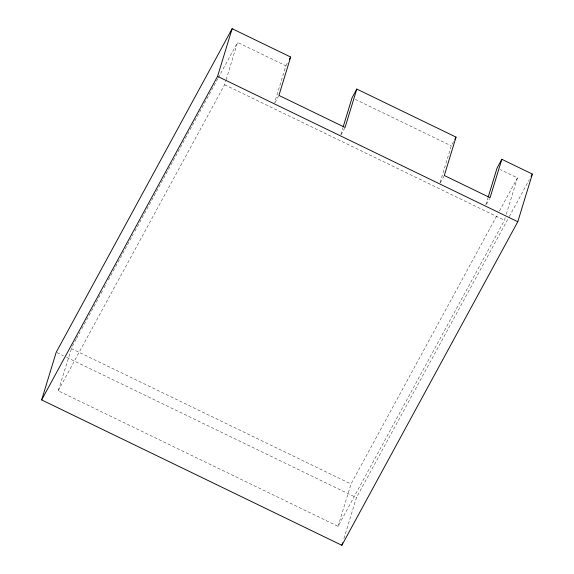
<?xml version="1.0" encoding="UTF-8"?>
<svg xmlns="http://www.w3.org/2000/svg" width="574" height="574" viewBox="0 0 574 574"><rect width="100%" height="100%" fill="white"/><g stroke="black" fill="none" stroke-linecap="round" stroke-linejoin="round"><path stroke-width="0.43" stroke-dasharray="2.87 2.15" d="M505.249 217.711L504.474 220.251L338.057 526.329L58.196 390.808L72.001 346.875M58.196 390.808L224.613 84.73L225.905 80.496M226.163 79.65L237.564 42.376L285.902 65.78L274.688 102.459M340.834 134.495L342.922 127.672M440.064 182.546L451.279 145.861L453.654 141.491M338.057 526.329L351.008 483.975L497.744 214.088M343.941 538.491L356.432 497.651L508.815 217.381M485.855 204.717L487.943 197.894M506.29 214.324L517.425 177.897L500.205 169.552M72.424 346.093L76.277 339.012M76.708 338.222L80.13 331.93M81.838 328.78L102.373 291.011M104.088 287.868L106.649 283.147M108.364 279.997L133.175 234.364M134.89 231.214L217.883 78.566M218.307 77.784L237.564 42.376M285.902 65.78L287.883 62.136M274.96 102.71L278.526 96.152M341.107 134.747L344.673 128.181M440.33 182.79L443.896 176.232M486.522 204.236L489.694 198.41M499.459 210.945L517.425 177.897M509.246 216.592L529.364 179.59M355.277 99.374L451.279 145.861M224.613 84.73L504.474 220.251M71.14 348.454L351.008 483.975M57.02 352.658L63.477 355.787M66.706 357.351L356.432 497.651"/><path stroke-width="0.86" d="M41.644 399.92L56.209 352.271L232.14 28.7L290.659 57.034L278.921 95.42L345.067 127.457L356.806 89.07L456.029 137.114L444.298 175.508L490.088 197.678L501.827 159.292L532.356 174.08L517.791 221.729L341.86 545.3L41.644 399.92L217.568 76.349L232.14 28.7M343.187 126.818L352.049 97.817L356.806 89.07M341.86 545.3L342.642 542.746M488.201 197.04L497.07 168.038L501.827 159.292M289.468 59.222L290.659 57.034M454.845 139.303L456.029 137.114M531.072 176.44L532.356 174.08M217.568 76.349L517.791 221.729"/></g></svg>
